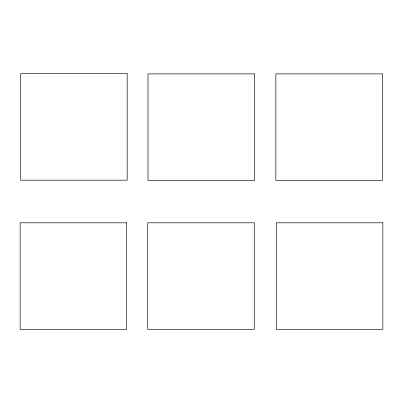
<?xml version="1.0" encoding="UTF-8"?>
<svg xmlns="http://www.w3.org/2000/svg" width="403" height="403" viewBox="0 0 403 403"><rect width="100%" height="100%" fill="white"/><g stroke="black" fill="none" stroke-linecap="round" stroke-linejoin="round"><path stroke-width="0.6" d="M127.187 73.643L20.639 73.643L20.639 180.191L127.187 180.191L127.187 73.643M254.555 73.89L148.007 73.89L148.007 180.438L254.555 180.438L254.555 73.89M382.407 73.89L275.864 73.89L275.864 180.438L382.407 180.438L382.407 73.89M126.698 222.809L20.15 222.809L20.15 329.357L126.698 329.357L126.698 222.809M254.273 222.809L147.725 222.809L147.725 329.357L254.273 329.357L254.273 222.809M382.85 222.809L276.302 222.809L276.302 329.357L382.85 329.357L382.85 222.809"/></g></svg>
